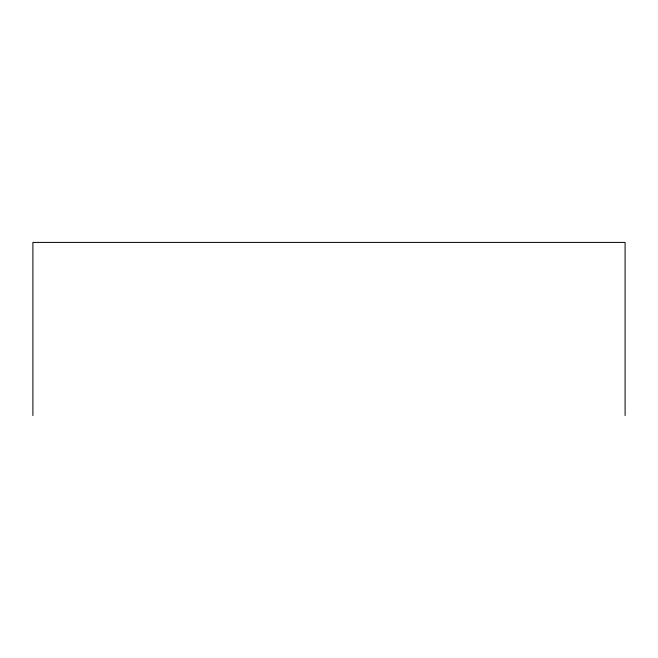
<?xml version="1.0" encoding="UTF-8"?>
<svg xmlns="http://www.w3.org/2000/svg" width="658" height="658" viewBox="0 0 658 658"><rect width="100%" height="100%" fill="white"/><g stroke="black" fill="none" stroke-linecap="round" stroke-linejoin="round"><path stroke-width="0.99" d="M625.1 415.585L625.1 242.415L32.9 242.415L32.9 415.585"/></g></svg>
